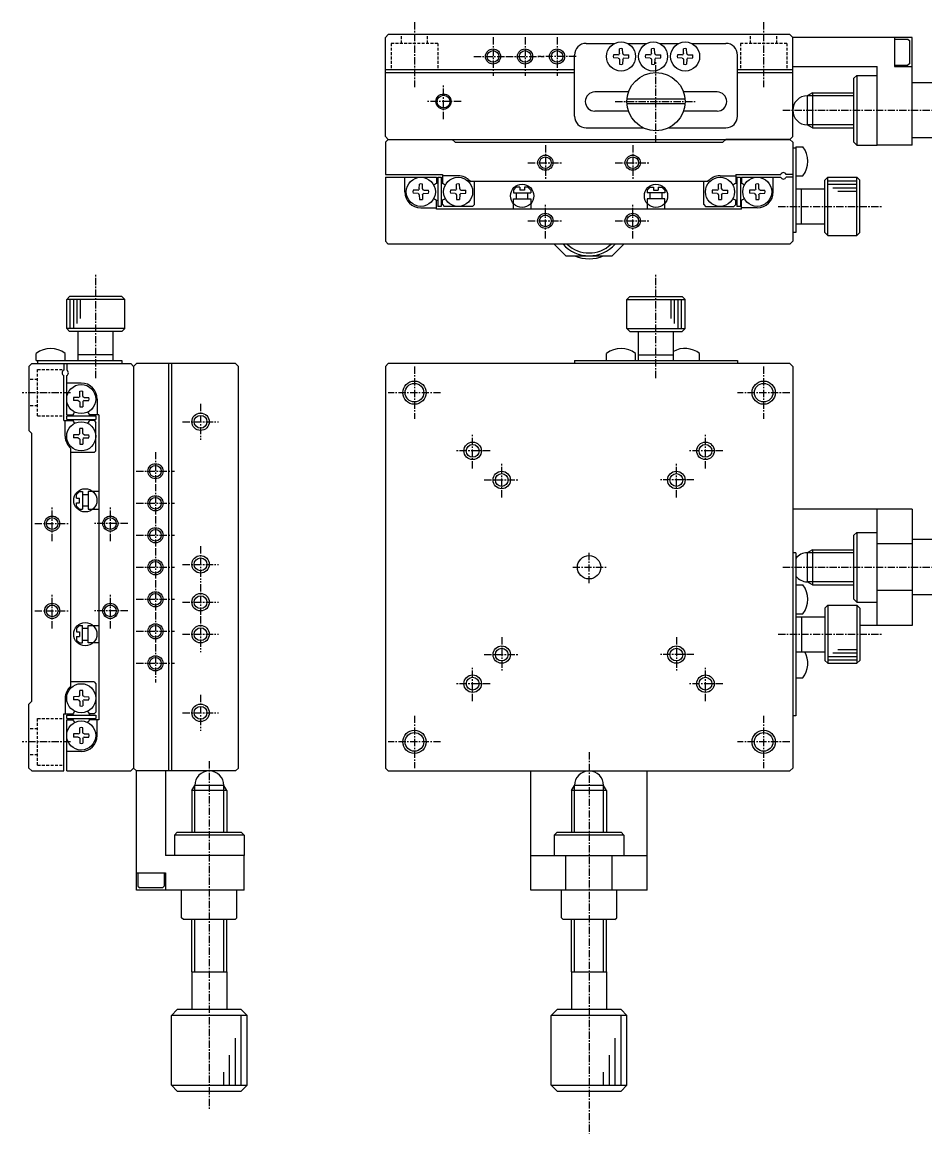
# Model space of a CAD drawing. Extents: x 738 to 985, y 155 to 444.
# Drawn here: x 738.5 to 893.7, y 253.4 to 444.4 of the extents above; entities that cross this region are included whole.
import ezdxf

# ---------------------------------------------------------------- set-up
doc = ezdxf.new("R2010")
doc.units = 0
doc.linetypes.add('CENTER', pattern=[2, 1.25, -0.25, 0.25, -0.25])
doc.linetypes.add('DASHED', pattern=[0.75, 0.5, -0.25])
doc.layers.get('0').update_dxf_attribs({"linetype": 'CONTINUOUS'})
doc.layers.add('CENTER', color=1, linetype='CENTER')

msp = doc.modelspace()

# ---------------------------------------------------------------- linework, layer by layer
at = {"color": 7, "linetype": 'CONTINUOUS'}
for p, q in [((801.34, 442.28), (800.84, 441.78)), ((800.84, 424.78), (800.84, 441.78)), ((870.34, 442.28), (801.34, 442.28)), ((870.34, 442.28), (870.84, 441.78)), ((870.84, 424.78), (870.84, 441.78)), ((891.34, 441.78), (870.84, 441.78)), ((888.34, 441.78), (888.34, 436.78)), ((888.34, 441.53), (890.64, 441.53)), ((890.64, 441.53), (890.94, 441.23)), ((890.94, 437.33), (890.94, 441.23)), ((891.34, 423.28), (891.34, 441.78)), ((835.34, 440.78), (840.25, 440.78)), ((841.07, 439.02), (841.08, 439.86)), ((841.62, 439.02), (841.6, 439.86)), ((842.43, 440.78), (845.75, 440.78)), ((846.57, 439.02), (846.58, 439.86)), ((847.12, 439.02), (847.1, 439.86)), ((847.93, 440.78), (851.25, 440.78)), ((852.07, 439.02), (852.08, 439.86)), ((852.62, 439.02), (852.6, 439.86)), ((853.43, 440.78), (859.34, 440.78)), ((833.34, 428.28), (833.34, 438.78)), ((840.84, 438.81), (840.02, 438.79)), ((840.84, 438.26), (840.02, 438.27)), ((840.84, 438.81), (841.01, 438.88)), ((840.84, 438.26), (841.01, 438.19)), ((841.07, 439.02), (841.01, 438.88)), ((841.07, 438.05), (841.01, 438.19)), ((841.07, 438.05), (841.08, 437.21)), ((841.62, 438.05), (841.6, 437.21)), ((841.62, 439.02), (841.68, 438.88)), ((841.62, 438.05), (841.68, 438.19)), ((841.84, 438.81), (841.68, 438.88)), ((841.84, 438.26), (841.68, 438.19)), ((841.84, 438.81), (842.67, 438.79)), ((841.84, 438.26), (842.67, 438.27)), ((846.34, 438.81), (845.52, 438.79)), ((846.34, 438.26), (845.52, 438.27)), ((846.34, 438.81), (846.51, 438.88)), ((846.34, 438.26), (846.51, 438.19)), ((846.57, 439.02), (846.51, 438.88)), ((846.57, 438.05), (846.51, 438.19)), ((846.57, 438.05), (846.58, 437.21)), ((847.12, 438.05), (847.1, 437.21)), ((847.12, 439.02), (847.18, 438.88)), ((847.12, 438.05), (847.18, 438.19)), ((847.34, 438.81), (847.18, 438.88)), ((847.34, 438.26), (847.18, 438.19)), ((847.34, 438.81), (848.17, 438.79)), ((847.34, 438.26), (848.17, 438.27)), ((851.84, 438.81), (851.02, 438.79)), ((851.84, 438.26), (851.02, 438.27)), ((851.84, 438.81), (852.01, 438.88)), ((851.84, 438.26), (852.01, 438.19)), ((852.07, 439.02), (852.01, 438.88)), ((852.07, 438.05), (852.01, 438.19)), ((852.07, 438.05), (852.08, 437.21)), ((852.62, 438.05), (852.6, 437.21)), ((852.62, 439.02), (852.68, 438.88)), ((852.62, 438.05), (852.68, 438.19)), ((852.84, 438.81), (852.68, 438.88)), ((852.84, 438.26), (852.68, 438.19)), ((852.84, 438.81), (853.67, 438.79)), ((852.84, 438.26), (853.67, 438.27)), ((861.34, 428.28), (861.34, 438.78)), ((890.94, 437.33), (890.64, 437.03)), ((800.84, 436.28), (833.34, 436.28)), ((800.84, 435.78), (833.34, 435.78)), ((861.34, 436.28), (870.84, 436.28)), ((861.34, 435.78), (870.84, 435.78)), ((870.84, 436.78), (885.34, 436.78)), ((885.34, 423.28), (885.34, 436.78)), ((888.34, 437.03), (890.64, 437.03)), ((888.34, 436.78), (891.34, 436.78)), ((881.34, 434.78), (881.84, 435.28)), ((881.34, 423.78), (881.34, 434.78)), ((881.84, 435.28), (881.84, 423.28)), ((881.84, 435.28), (885.34, 435.28)), ((896.04, 434.03), (891.34, 434.03)), ((842.7, 432.43), (836.84, 432.43)), ((857.84, 432.43), (851.99, 432.43)), ((874.21, 432.28), (873.34, 431.78)), ((873.34, 431.78), (873.34, 426.78)), ((874.21, 432.28), (881.34, 432.28)), ((874.21, 432.28), (874.21, 426.28)), ((852.33, 431.18), (842.36, 431.18)), ((852.33, 430.38), (842.36, 430.38)), ((842.56, 429.13), (836.84, 429.13)), ((857.84, 429.13), (852.13, 429.13)), ((835.34, 426.28), (845.16, 426.28)), ((849.52, 426.28), (859.34, 426.28)), ((874.21, 426.28), (873.34, 426.78)), ((874.21, 426.28), (881.34, 426.28)), ((801.34, 424.28), (800.84, 424.78)), ((800.84, 423.78), (801.34, 424.28)), ((801.34, 424.28), (870.34, 424.28)), ((801.34, 424.28), (812.34, 424.28)), ((812.84, 423.78), (812.34, 424.28)), ((859.34, 424.28), (858.84, 423.78)), ((870.34, 424.28), (859.34, 424.28)), ((870.84, 424.78), (870.34, 424.28)), ((870.84, 423.78), (870.34, 424.28)), ((896.04, 424.53), (891.34, 424.53)), ((800.84, 423.78), (800.84, 418.28)), ((812.84, 423.78), (858.84, 423.78)), ((870.84, 423.78), (870.84, 406.78)), ((871.34, 422.78), (870.84, 422.78)), ((871.34, 423.03), (871.34, 408.28)), ((871.34, 423.03), (872.57, 423.03)), ((881.34, 423.78), (881.84, 423.28)), ((881.84, 423.28), (885.34, 423.28)), ((891.34, 423.28), (885.34, 423.28)), ((800.84, 418.28), (810.64, 418.28)), ((810.64, 418.28), (810.64, 416.7)), ((861.04, 418.28), (868.79, 418.28)), ((861.04, 418.28), (861.04, 416.7)), ((870.84, 418.28), (869.7, 418.28)), ((800.84, 417.78), (800.84, 406.78)), ((800.84, 417.78), (809.64, 417.78)), ((804.19, 415.28), (804.19, 417.78)), ((806.67, 415.78), (806.68, 416.61)), ((807.22, 415.78), (807.2, 416.61)), ((809.64, 417.78), (809.64, 416.7)), ((809.84, 417.78), (809.84, 412.78)), ((809.84, 417.78), (810.44, 417.78)), ((810.44, 417.78), (810.44, 412.78)), ((813.34, 418.03), (810.64, 418.03)), ((813.07, 415.78), (813.08, 416.61)), ((813.62, 415.78), (813.6, 416.61)), ((815.42, 417.08), (835.84, 417.08)), ((816.14, 413.08), (816.14, 417.08)), ((835.84, 417.08), (856.26, 417.08)), ((855.54, 413.08), (855.54, 417.08)), ((858.07, 415.78), (858.08, 416.61)), ((858.34, 418.03), (861.04, 418.03)), ((858.62, 415.78), (858.6, 416.61)), ((861.24, 417.78), (861.84, 417.78)), ((861.24, 417.78), (861.24, 412.78)), ((861.84, 417.78), (861.84, 412.78)), ((862.04, 417.78), (868.79, 417.78)), ((862.04, 417.78), (862.04, 416.7)), ((864.47, 415.78), (864.48, 416.61)), ((865.02, 415.78), (865, 416.61)), ((867.49, 415.28), (867.49, 417.78)), ((870.84, 417.78), (869.7, 417.78)), ((871.34, 418.03), (872.57, 418.03)), ((876.34, 417.28), (876.84, 417.78)), ((876.34, 408.28), (876.34, 417.28)), ((876.84, 417.78), (881.84, 417.78)), ((881.84, 417.78), (882.34, 417.28)), ((882.34, 408.28), (882.34, 417.28)), ((806.46, 415.56), (805.62, 415.54)), ((806.46, 415.01), (805.62, 415.02)), ((806.46, 415.56), (806.6, 415.62)), ((806.46, 415.01), (806.6, 414.95)), ((806.67, 415.78), (806.6, 415.62)), ((806.67, 414.78), (806.6, 414.95)), ((806.67, 414.78), (806.68, 413.96)), ((807.22, 414.78), (807.2, 413.96)), ((807.22, 415.78), (807.29, 415.62)), ((807.22, 414.78), (807.29, 414.95)), ((807.43, 415.56), (807.29, 415.62)), ((807.43, 415.01), (807.29, 414.95)), ((807.43, 415.56), (808.27, 415.54)), ((807.43, 415.01), (808.27, 415.02)), ((812.86, 415.56), (812.02, 415.54)), ((812.86, 415.01), (812.02, 415.02)), ((812.86, 415.56), (813, 415.62)), ((812.86, 415.01), (813, 414.95)), ((813.07, 415.78), (813, 415.62)), ((813.07, 414.78), (813, 414.95)), ((813.07, 414.78), (813.08, 413.96)), ((813.62, 414.78), (813.6, 413.96)), ((813.62, 415.78), (813.69, 415.62)), ((813.62, 414.78), (813.69, 414.95)), ((813.83, 415.56), (813.69, 415.62)), ((813.83, 415.01), (813.69, 414.95)), ((813.83, 415.56), (814.67, 415.54)), ((813.83, 415.01), (814.67, 415.02)), ((822.84, 415.58), (823.34, 416.08)), ((822.84, 415.58), (822.84, 415.08)), ((822.84, 415.08), (825.84, 415.08)), ((823.94, 416.08), (823.34, 416.08)), ((823.34, 415.08), (823.34, 414.08)), ((823.94, 416.08), (823.94, 415.58)), ((824.74, 415.58), (823.94, 415.58)), ((824.74, 416.08), (824.74, 415.58)), ((825.34, 416.08), (824.74, 416.08)), ((825.84, 415.58), (825.34, 416.08)), ((825.34, 414.08), (825.34, 415.08)), ((825.84, 415.58), (825.84, 415.08)), ((845.84, 415.58), (846.34, 416.08)), ((845.84, 415.58), (845.84, 415.08)), ((848.84, 415.08), (845.84, 415.08)), ((846.34, 416.08), (846.94, 416.08)), ((846.34, 414.08), (846.34, 415.08)), ((846.94, 416.08), (846.94, 415.58)), ((846.94, 415.58), (847.74, 415.58)), ((847.74, 416.08), (848.34, 416.08)), ((847.74, 416.08), (847.74, 415.58)), ((848.84, 415.58), (848.34, 416.08)), ((848.34, 415.08), (848.34, 414.08)), ((848.84, 415.58), (848.84, 415.08)), ((857.86, 415.56), (857.02, 415.54)), ((857.86, 415.01), (857.02, 415.02)), ((857.86, 415.56), (858, 415.62)), ((857.86, 415.01), (858, 414.95)), ((858.07, 415.78), (858, 415.62)), ((858.07, 414.78), (858, 414.95)), ((858.07, 414.78), (858.08, 413.96)), ((858.62, 414.78), (858.6, 413.96)), ((858.62, 415.78), (858.69, 415.62)), ((858.62, 414.78), (858.69, 414.95)), ((858.83, 415.56), (858.69, 415.62)), ((858.83, 415.01), (858.69, 414.95)), ((858.83, 415.56), (859.67, 415.54)), ((858.83, 415.01), (859.67, 415.02)), ((864.26, 415.56), (863.42, 415.54)), ((864.26, 415.01), (863.42, 415.02)), ((864.26, 415.56), (864.4, 415.62)), ((864.26, 415.01), (864.4, 414.95)), ((864.47, 415.78), (864.4, 415.62)), ((864.47, 414.78), (864.4, 414.95)), ((864.47, 414.78), (864.48, 413.96)), ((865.02, 414.78), (865, 413.96)), ((865.02, 415.78), (865.09, 415.62)), ((865.02, 414.78), (865.09, 414.95)), ((865.23, 415.56), (865.09, 415.62)), ((865.23, 415.01), (865.09, 414.95)), ((865.23, 415.56), (866.07, 415.54)), ((865.23, 415.01), (866.07, 415.02)), ((871.34, 415.78), (876.34, 415.78)), ((872.34, 409.78), (872.34, 415.78)), ((806.94, 412.53), (809.64, 412.53)), ((809.64, 412.28), (809.64, 413.87)), ((810.44, 412.78), (809.84, 412.78)), ((810.64, 413.08), (810.64, 413.87)), ((810.64, 413.08), (810.94, 412.78)), ((815.84, 412.78), (810.94, 412.78)), ((816.14, 413.08), (815.84, 412.78)), ((822.84, 414.08), (825.84, 414.08)), ((822.84, 412.28), (822.84, 414.08)), ((825.84, 414.08), (825.84, 412.28)), ((848.84, 414.08), (845.84, 414.08)), ((845.84, 414.08), (845.84, 412.28)), ((848.84, 412.28), (848.84, 414.08)), ((855.54, 413.08), (855.84, 412.78)), ((855.84, 412.78), (860.74, 412.78)), ((861.04, 413.08), (860.74, 412.78)), ((861.04, 413.08), (861.04, 413.87)), ((861.84, 412.78), (861.24, 412.78)), ((862.04, 412.28), (862.04, 413.87)), ((864.74, 412.53), (862.04, 412.53)), ((835.84, 412.28), (809.64, 412.28)), ((862.04, 412.28), (835.84, 412.28)), ((825.84, 410.28), (825.84, 410.28)), ((845.84, 410.28), (845.84, 410.28)), ((871.34, 409.78), (876.34, 409.78)), ((800.84, 406.78), (801.34, 406.28)), ((870.34, 406.28), (870.84, 406.78)), ((871.34, 408.28), (870.84, 408.28)), ((876.84, 407.78), (876.34, 408.28)), ((876.84, 407.78), (881.84, 407.78)), ((882.34, 408.28), (881.84, 407.78)), ((870.34, 406.28), (801.34, 406.28)), ((829.84, 406.28), (831.84, 404.28)), ((841.84, 406.28), (839.84, 404.28)), ((831.84, 404.28), (839.84, 404.28)), ((746.09, 396.77), (746.59, 397.27)), ((755.59, 397.27), (746.59, 397.27)), ((755.59, 397.27), (756.09, 396.77)), ((842.84, 397.27), (842.34, 396.77)), ((842.84, 397.27), (851.84, 397.27)), ((852.34, 396.77), (851.84, 397.27)), ((746.09, 391.77), (746.09, 396.77)), ((756.09, 391.77), (756.09, 396.77)), ((842.34, 391.77), (842.34, 396.77)), ((852.34, 391.77), (852.34, 396.77)), ((746.59, 391.27), (746.09, 391.77)), ((756.09, 391.77), (755.59, 391.27)), ((842.34, 391.77), (842.84, 391.27)), ((851.84, 391.27), (852.34, 391.77)), ((755.59, 391.27), (746.59, 391.27)), ((748.09, 386.27), (748.09, 391.27)), ((754.09, 386.27), (754.09, 391.27)), ((842.84, 391.27), (851.84, 391.27)), ((844.34, 386.27), (844.34, 391.27)), ((850.34, 386.27), (850.34, 391.27)), ((740.09, 385.77), (739.59, 385.27)), ((740.09, 385.77), (757.09, 385.77)), ((740.84, 386.27), (740.84, 387.49)), ((740.84, 386.27), (755.59, 386.27)), ((741.09, 386.27), (741.09, 385.77)), ((745.59, 385.77), (745.59, 384.63)), ((745.84, 386.27), (745.84, 387.49)), ((746.09, 385.77), (746.09, 384.63)), ((754.09, 387.27), (748.09, 387.27)), ((755.59, 386.27), (755.59, 385.77)), ((757.59, 385.27), (757.09, 385.77)), ((757.59, 385.27), (758.09, 385.77)), ((757.59, 385.27), (758.09, 385.77)), ((775.09, 385.77), (758.09, 385.77)), ((763.59, 385.77), (763.59, 315.77)), ((764.09, 385.77), (764.09, 315.77)), ((775.09, 385.77), (775.59, 385.27)), ((800.84, 385.27), (801.34, 385.77)), ((870.34, 385.77), (801.34, 385.77)), ((833.34, 386.27), (833.34, 385.77)), ((833.34, 386.27), (861.34, 386.27)), ((838.84, 386.27), (838.84, 387.49)), ((843.84, 386.27), (843.84, 387.49)), ((844.34, 387.27), (850.34, 387.27)), ((854.84, 386.27), (854.84, 387.49)), ((861.34, 386.27), (861.34, 385.77)), ((870.34, 385.77), (870.84, 385.27)), ((739.59, 385.27), (739.59, 374.27)), ((757.59, 385.27), (757.59, 316.27)), ((757.59, 385.27), (757.59, 316.27)), ((775.59, 316.27), (775.59, 385.27)), ((800.84, 385.27), (800.84, 316.27)), ((870.84, 385.27), (870.84, 316.27)), ((745.59, 375.97), (745.59, 383.71)), ((746.09, 376.97), (746.09, 383.71)), ((748.59, 382.42), (746.09, 382.42)), ((748.32, 380.15), (748.26, 380.02)), ((748.32, 380.15), (748.33, 381)), ((748.87, 380.15), (748.85, 381)), ((748.87, 380.15), (748.92, 380.02)), ((748.09, 379.95), (747.27, 379.93)), ((748.09, 379.4), (747.27, 379.41)), ((748.09, 379.95), (748.26, 380.02)), ((748.09, 379.4), (748.26, 379.32)), ((748.32, 379.19), (748.26, 379.32)), ((748.32, 379.19), (748.33, 378.35)), ((748.87, 379.19), (748.85, 378.35)), ((748.87, 379.19), (748.92, 379.32)), ((749.09, 379.95), (748.92, 380.02)), ((749.09, 379.4), (748.92, 379.32)), ((749.09, 379.95), (749.92, 379.93)), ((749.09, 379.4), (749.92, 379.41)), ((751.34, 379.67), (751.34, 376.97)), ((746.09, 376.97), (747.18, 376.97)), ((746.09, 376.77), (751.09, 376.77)), ((746.09, 376.17), (746.09, 376.77)), ((751.59, 376.97), (750, 376.97)), ((751.09, 376.77), (751.09, 376.17)), ((751.59, 376.97), (751.59, 350.77)), ((745.59, 375.97), (747.18, 375.97)), ((745.84, 373.27), (745.84, 375.97)), ((746.09, 376.17), (751.09, 376.17)), ((748.32, 373.75), (748.33, 374.6)), ((748.87, 373.75), (748.85, 374.6)), ((750.79, 375.97), (750, 375.97)), ((750.79, 375.97), (751.09, 375.67)), ((751.09, 370.77), (751.09, 375.67)), ((739.59, 374.27), (740.09, 373.77)), ((740.09, 327.77), (740.09, 373.77)), ((748.09, 373.55), (747.27, 373.53)), ((748.09, 373), (747.27, 373.01)), ((748.09, 373.55), (748.26, 373.62)), ((748.09, 373), (748.26, 372.92)), ((748.32, 373.75), (748.26, 373.62)), ((748.32, 372.79), (748.26, 372.92)), ((748.32, 372.79), (748.33, 371.95)), ((748.87, 372.79), (748.85, 371.95)), ((748.87, 373.75), (748.92, 373.62)), ((748.87, 372.79), (748.92, 372.92)), ((749.09, 373.55), (748.92, 373.62)), ((749.09, 373), (748.92, 372.92)), ((749.09, 373.55), (749.92, 373.53)), ((749.09, 373), (749.92, 373.01)), ((746.79, 350.77), (746.79, 371.19)), ((750.79, 370.47), (751.09, 370.77)), ((750.79, 370.47), (746.79, 370.47)), ((748.29, 363.77), (747.79, 363.27)), ((747.79, 362.67), (747.79, 363.27)), ((748.29, 363.77), (748.79, 363.77)), ((748.79, 363.77), (748.79, 360.77)), ((748.79, 363.27), (749.79, 363.27)), ((749.79, 363.77), (749.79, 360.77)), ((751.59, 363.77), (749.79, 363.77)), ((747.79, 362.67), (748.29, 362.67)), ((747.79, 361.27), (747.79, 361.87)), ((747.79, 361.87), (748.29, 361.87)), ((748.29, 360.77), (747.79, 361.27)), ((748.29, 361.87), (748.29, 362.67)), ((749.79, 361.27), (748.79, 361.27)), ((748.29, 360.77), (748.79, 360.77)), ((749.79, 360.77), (751.59, 360.77)), ((753.59, 360.77), (753.59, 360.77)), ((891.34, 360.77), (870.84, 360.77)), ((885.34, 340.77), (885.34, 360.77)), ((891.34, 360.77), (891.34, 340.77)), ((881.34, 356.27), (881.84, 356.77)), ((881.34, 345.27), (881.34, 356.27)), ((881.84, 356.77), (881.84, 344.77)), ((881.84, 356.77), (885.34, 356.77)), ((896.04, 355.52), (891.34, 355.52)), ((874.21, 353.77), (873.34, 353.27)), ((874.21, 353.77), (874.21, 347.77)), ((874.21, 353.77), (881.34, 353.77)), ((891.34, 354.77), (885.34, 354.77)), ((871.34, 353.27), (870.84, 353.27)), ((871.34, 353.27), (871.34, 325.27)), ((873.34, 353.27), (873.34, 348.27)), ((746.79, 330.35), (746.79, 350.77)), ((751.59, 350.77), (751.59, 324.57)), ((871.34, 347.77), (872.57, 347.77)), ((874.21, 347.77), (873.34, 348.27)), ((874.21, 347.77), (881.34, 347.77)), ((891.34, 346.77), (885.34, 346.77)), ((896.04, 346.02), (891.34, 346.02)), ((876.84, 344.27), (876.34, 343.77)), ((876.34, 343.77), (876.34, 334.77)), ((876.84, 344.27), (881.84, 344.27)), ((881.34, 345.27), (881.84, 344.77)), ((881.84, 344.77), (885.34, 344.77)), ((882.34, 343.77), (881.84, 344.27)), ((882.34, 343.77), (882.34, 334.77)), ((871.34, 342.77), (872.57, 342.77)), ((871.34, 342.27), (876.34, 342.27)), ((872.34, 342.27), (872.34, 336.27)), ((748.29, 340.77), (747.79, 340.27)), ((747.79, 340.27), (747.79, 339.67)), ((748.29, 340.77), (748.79, 340.77)), ((748.79, 337.77), (748.79, 340.77)), ((749.79, 340.27), (748.79, 340.27)), ((749.79, 337.77), (749.79, 340.77)), ((749.79, 340.77), (751.59, 340.77)), ((753.59, 340.77), (753.59, 340.77)), ((891.34, 340.77), (882.34, 340.77)), ((747.79, 339.67), (748.29, 339.67)), ((747.79, 338.87), (748.29, 338.87)), ((747.79, 338.87), (747.79, 338.27)), ((748.29, 337.77), (747.79, 338.27)), ((748.29, 339.67), (748.29, 338.87)), ((748.79, 338.27), (749.79, 338.27)), ((748.29, 337.77), (748.79, 337.77)), ((751.59, 337.77), (749.79, 337.77)), ((871.34, 336.27), (876.34, 336.27)), ((876.34, 334.77), (876.84, 334.27)), ((876.84, 334.27), (881.84, 334.27)), ((881.84, 334.27), (882.34, 334.77)), ((750.79, 331.07), (746.79, 331.07)), ((750.79, 331.07), (751.09, 330.77)), ((751.09, 330.77), (751.09, 325.87)), ((871.34, 331.77), (872.57, 331.77)), ((748.09, 328.55), (747.27, 328.53)), ((748.09, 328.55), (748.26, 328.62)), ((748.32, 328.75), (748.26, 328.62)), ((748.32, 328.75), (748.33, 329.6)), ((748.87, 328.75), (748.85, 329.6)), ((748.87, 328.75), (748.92, 328.62)), ((749.09, 328.55), (748.92, 328.62)), ((749.09, 328.55), (749.92, 328.53)), ((740.09, 327.77), (739.59, 327.27)), ((739.59, 316.27), (739.59, 327.27)), ((745.84, 328.27), (745.84, 325.57)), ((748.09, 328), (747.27, 328.01)), ((748.09, 328), (748.26, 327.92)), ((748.32, 327.79), (748.26, 327.92)), ((748.32, 327.79), (748.33, 326.95)), ((748.87, 327.79), (748.85, 326.95)), ((748.87, 327.79), (748.92, 327.92)), ((749.09, 328), (748.92, 327.92)), ((749.09, 328), (749.92, 328.01)), ((745.59, 315.77), (745.59, 325.57)), ((745.59, 325.57), (747.18, 325.57)), ((746.09, 324.77), (746.09, 325.37)), ((746.09, 325.37), (751.09, 325.37)), ((746.09, 324.77), (751.09, 324.77)), ((750.79, 325.57), (750, 325.57)), ((750.79, 325.57), (751.09, 325.87)), ((751.09, 325.37), (751.09, 324.77)), ((871.34, 325.27), (870.84, 325.27)), ((746.09, 315.77), (746.09, 324.57)), ((746.09, 324.57), (747.18, 324.57)), ((748.32, 322.35), (748.33, 323.2)), ((748.87, 322.35), (748.85, 323.2)), ((751.59, 324.57), (750, 324.57)), ((751.34, 321.87), (751.34, 324.57)), ((748.09, 322.15), (747.27, 322.13)), ((748.09, 321.6), (747.27, 321.61)), ((748.09, 322.15), (748.26, 322.22)), ((748.09, 321.6), (748.26, 321.52)), ((748.32, 322.35), (748.26, 322.22)), ((748.32, 321.39), (748.26, 321.52)), ((748.32, 321.39), (748.33, 320.55)), ((748.87, 321.39), (748.85, 320.55)), ((748.87, 322.35), (748.92, 322.22)), ((748.87, 321.39), (748.92, 321.52)), ((749.09, 322.15), (748.92, 322.22)), ((749.09, 321.6), (748.92, 321.52)), ((749.09, 322.15), (749.92, 322.13)), ((749.09, 321.6), (749.92, 321.61)), ((748.59, 319.12), (746.09, 319.12)), ((740.09, 315.77), (739.59, 316.27)), ((740.09, 315.77), (745.59, 315.77)), ((746.09, 315.77), (757.09, 315.77)), ((757.09, 315.77), (757.59, 316.27)), ((758.09, 315.77), (757.59, 316.27)), ((757.59, 316.27), (758.09, 315.77)), ((757.59, 316.27), (758.09, 315.77)), ((757.59, 316.27), (758.09, 315.77)), ((775.09, 315.77), (758.09, 315.77)), ((758.09, 295.27), (758.09, 315.77)), ((763.09, 315.77), (763.09, 301.27)), ((775.59, 316.27), (775.09, 315.77)), ((775.09, 315.77), (775.59, 316.27)), ((801.34, 315.77), (800.84, 316.27)), ((801.34, 315.77), (870.34, 315.77)), ((825.84, 295.27), (825.84, 315.77)), ((845.84, 295.27), (845.84, 315.77)), ((870.84, 316.27), (870.34, 315.77)), ((767.59, 312.4), (768.09, 313.27)), ((773.09, 313.27), (768.09, 313.27)), ((773.59, 312.4), (773.09, 313.27)), ((832.84, 312.4), (833.34, 313.27)), ((838.34, 313.27), (833.34, 313.27)), ((838.84, 312.4), (838.34, 313.27)), ((773.59, 312.4), (767.59, 312.4)), ((767.59, 312.4), (767.59, 305.27)), ((773.59, 312.4), (773.59, 305.27)), ((832.84, 312.4), (832.84, 305.27)), ((838.84, 312.4), (832.84, 312.4)), ((838.84, 312.4), (838.84, 305.27)), ((765.09, 305.27), (764.59, 304.77)), ((776.59, 304.77), (764.59, 304.77)), ((764.59, 304.77), (764.59, 301.27)), ((765.09, 305.27), (776.09, 305.27)), ((776.09, 305.27), (776.59, 304.77)), ((776.59, 304.77), (776.59, 301.27)), ((830.34, 305.27), (829.84, 304.77)), ((841.84, 304.77), (829.84, 304.77)), ((829.84, 304.77), (829.84, 301.27)), ((830.34, 305.27), (841.34, 305.27)), ((841.34, 305.27), (841.84, 304.77)), ((841.84, 304.77), (841.84, 301.27)), ((776.59, 301.27), (763.09, 301.27)), ((776.59, 295.27), (776.59, 301.27)), ((825.84, 301.27), (845.84, 301.27)), ((831.84, 295.27), (831.84, 301.27)), ((839.84, 295.27), (839.84, 301.27)), ((758.09, 298.27), (763.09, 298.27)), ((758.34, 298.27), (758.34, 295.97)), ((762.84, 298.27), (762.84, 295.97)), ((763.09, 298.27), (763.09, 295.27)), ((776.59, 295.27), (758.09, 295.27)), ((758.34, 295.97), (758.64, 295.67)), ((762.54, 295.67), (758.64, 295.67)), ((762.54, 295.67), (762.84, 295.97)), ((765.84, 290.57), (765.84, 295.27)), ((775.34, 290.57), (775.34, 295.27)), ((845.84, 295.27), (825.84, 295.27)), ((831.09, 290.57), (831.09, 295.27)), ((840.59, 290.57), (840.59, 295.27)), ((766.14, 290.27), (765.84, 290.57)), ((775.04, 290.27), (775.34, 290.57)), ((831.39, 290.27), (831.09, 290.57)), ((840.29, 290.27), (840.59, 290.57)), ((775.04, 290.27), (766.14, 290.27)), ((767.59, 281.27), (767.59, 290.27)), ((773.59, 281.27), (773.59, 290.27)), ((840.29, 290.27), (831.39, 290.27)), ((832.84, 281.27), (832.84, 290.27)), ((838.84, 281.27), (838.84, 290.27)), ((767.59, 281.27), (767.59, 274.77)), ((767.59, 281.27), (773.59, 281.27)), ((773.59, 281.27), (773.59, 274.77)), ((832.84, 281.27), (832.84, 274.77)), ((832.84, 281.27), (838.84, 281.27)), ((838.84, 281.27), (838.84, 274.77)), ((765.09, 274.77), (764.09, 273.77)), ((764.09, 261.77), (764.09, 273.77)), ((776.09, 274.77), (765.09, 274.77)), ((776.09, 274.77), (777.09, 273.77)), ((777.09, 261.77), (777.09, 273.77)), ((830.34, 274.77), (829.34, 273.77)), ((829.34, 261.77), (829.34, 273.77)), ((841.34, 274.77), (830.34, 274.77)), ((841.34, 274.77), (842.34, 273.77)), ((842.34, 261.77), (842.34, 273.77)), ((765.09, 260.77), (764.09, 261.77)), ((776.09, 260.77), (777.09, 261.77)), ((830.34, 260.77), (829.34, 261.77)), ((841.34, 260.77), (842.34, 261.77)), ((765.09, 260.77), (776.09, 260.77)), ((830.34, 260.77), (841.34, 260.77))]:
    msp.add_line(p, q, dxfattribs=at)
at = {"color": 3, "linetype": 'DASHED'}
for p, q in [((803.59, 440.78), (803.59, 442.28)), ((808.09, 440.78), (808.09, 442.28)), ((863.59, 440.78), (863.59, 442.28)), ((868.09, 440.78), (868.09, 442.28)), ((809.84, 440.78), (801.84, 440.78)), ((801.84, 440.78), (801.84, 436.28)), ((809.84, 440.78), (809.84, 436.28)), ((861.84, 440.78), (861.84, 436.28)), ((869.84, 440.78), (861.84, 440.78)), ((869.84, 440.78), (869.84, 436.28)), ((741.09, 384.77), (745.59, 384.77)), ((741.09, 376.77), (741.09, 384.77)), ((741.09, 383.02), (739.59, 383.02)), ((741.09, 378.52), (739.59, 378.52)), ((741.09, 376.77), (745.59, 376.77)), ((741.09, 324.77), (745.59, 324.77)), ((741.09, 316.77), (741.09, 324.77)), ((741.09, 323.02), (739.59, 323.02)), ((741.09, 318.52), (739.59, 318.52)), ((741.09, 316.77), (745.59, 316.77))]:
    msp.add_line(p, q, dxfattribs=at)
at = {"color": 3, "linetype": 'CONTINUOUS'}
for p, q in [((881.34, 431.78), (873.34, 431.78)), ((881.34, 426.78), (873.34, 426.78)), ((876.84, 407.78), (876.84, 417.78)), ((876.84, 417.18), (881.84, 417.18)), ((876.84, 416.58), (881.84, 416.58)), ((881.84, 407.78), (881.84, 417.78)), ((877.71, 415.98), (881.84, 415.98)), ((878.58, 415.38), (881.84, 415.38)), ((756.09, 396.77), (746.09, 396.77)), ((746.69, 391.77), (746.69, 396.77)), ((747.29, 391.77), (747.29, 396.77)), ((747.89, 392.63), (747.89, 396.77)), ((748.49, 393.5), (748.49, 396.77)), ((842.34, 396.77), (852.34, 396.77)), ((849.94, 393.5), (849.94, 396.77)), ((850.54, 392.63), (850.54, 396.77)), ((851.14, 391.77), (851.14, 396.77)), ((851.74, 391.77), (851.74, 396.77)), ((756.09, 391.77), (746.09, 391.77)), ((842.34, 391.77), (852.34, 391.77)), ((881.34, 353.27), (873.34, 353.27)), ((881.34, 348.27), (873.34, 348.27)), ((876.84, 344.27), (876.84, 334.27)), ((881.84, 344.27), (881.84, 334.27)), ((878.58, 336.67), (881.84, 336.67)), ((876.84, 335.47), (881.84, 335.47)), ((876.84, 334.87), (881.84, 334.87)), ((877.71, 336.07), (881.84, 336.07)), ((768.09, 305.27), (768.09, 313.27)), ((773.09, 305.27), (773.09, 313.27)), ((833.34, 305.27), (833.34, 313.27)), ((838.34, 305.27), (838.34, 313.27)), ((768.09, 281.27), (768.09, 290.27)), ((773.09, 281.27), (773.09, 290.27)), ((833.34, 281.27), (833.34, 290.27)), ((838.34, 281.27), (838.34, 290.27)), ((777.09, 273.77), (764.09, 273.77)), ((776.09, 261.77), (776.09, 273.77)), ((842.34, 273.77), (829.34, 273.77)), ((841.34, 261.77), (841.34, 273.77)), ((775.09, 261.77), (775.09, 269.89)), ((840.34, 261.77), (840.34, 269.89)), ((774.09, 261.77), (774.09, 266.94)), ((839.34, 261.77), (839.34, 266.94)), ((773.09, 261.77), (773.09, 264)), ((838.34, 261.77), (838.34, 264)), ((764.09, 261.77), (777.09, 261.77)), ((829.34, 261.77), (842.34, 261.77))]:
    msp.add_line(p, q, dxfattribs=at)
for centre, radius in [((819.34, 438.53), 1.3), ((819.34, 438.53), 1), ((824.84, 438.53), 1.3), ((824.84, 438.53), 1), ((830.34, 438.53), 1.3), ((830.34, 438.53), 1), ((810.84, 430.78), 1.3), ((828.34, 420.28), 1.3), ((843.34, 420.28), 1.3), ((824.34, 414.58), 2), ((847.34, 414.58), 2), ((828.34, 410.28), 1.3), ((843.34, 410.28), 1.3), ((805.84, 380.77), 2), ((865.84, 380.77), 2), ((769.09, 375.77), 1.5), ((815.84, 370.77), 1.5), ((855.84, 370.77), 1.5), ((761.34, 367.27), 1.3), ((761.34, 367.27), 1), ((820.84, 365.77), 1.5), ((850.84, 365.77), 1.5), ((749.29, 362.27), 2), ((761.34, 361.77), 1.3), ((761.34, 361.77), 1), ((743.59, 358.27), 1.3), ((753.59, 358.27), 1.3), ((761.34, 356.27), 1.3), ((761.34, 356.27), 1), ((761.34, 350.77), 1.3), ((761.34, 350.77), 1), ((769.09, 351.27), 1.5), ((761.34, 345.27), 1.3), ((761.34, 345.27), 1), ((769.09, 344.77), 1.5), ((743.59, 343.27), 1.3), ((753.59, 343.27), 1.3), ((749.29, 339.27), 2), ((761.34, 339.77), 1.3), ((761.34, 339.77), 1), ((769.09, 339.27), 1.5), ((820.84, 335.77), 1.5), ((850.84, 335.77), 1.5), ((761.34, 334.27), 1.3), ((761.34, 334.27), 1), ((815.84, 330.77), 1.5), ((855.84, 330.77), 1.5), ((769.09, 325.77), 1.5), ((805.84, 320.77), 2), ((865.84, 320.77), 2)]:
    msp.add_circle(centre, radius, dxfattribs=at)
at = {"color": 7, "linetype": 'CONTINUOUS'}
for centre, radius in [((841.34, 438.53), 2.5), ((846.84, 438.53), 2.5), ((852.34, 438.53), 2.5), ((847.34, 430.78), 5), ((810.84, 430.78), 1.1), ((828.34, 420.28), 1), ((843.34, 420.28), 1), ((806.94, 415.28), 2.5), ((813.34, 415.28), 2.5), ((858.34, 415.28), 2.5), ((864.74, 415.28), 2.5), ((828.34, 410.28), 1), ((843.34, 410.28), 1), ((748.59, 379.67), 2.5), ((805.84, 380.77), 1.6), ((865.84, 380.77), 1.6), ((769.09, 375.77), 1.1), ((748.59, 373.27), 2.5), ((815.84, 370.77), 1.1), ((855.84, 370.77), 1.1), ((820.84, 365.77), 1.1), ((850.84, 365.77), 1.1), ((743.59, 358.27), 1), ((753.59, 358.27), 1), ((769.09, 351.27), 1.1), ((835.84, 350.77), 2), ((769.09, 344.77), 1.1), ((743.59, 343.27), 1), ((753.59, 343.27), 1), ((769.09, 339.27), 1.1), ((820.84, 335.77), 1.1), ((850.84, 335.77), 1.1), ((748.59, 328.27), 2.5), ((815.84, 330.77), 1.1), ((855.84, 330.77), 1.1), ((769.09, 325.77), 1.1), ((748.59, 321.87), 2.5), ((805.84, 320.77), 1.6), ((865.84, 320.77), 1.6)]:
    msp.add_circle(centre, radius, dxfattribs=at)
for centre, radius, start, end in [((835.34, 438.78), 2, 90, 180), ((841.34, 438.53), 1.35, 78.8959, 101.1041), ((846.84, 438.53), 1.35, 78.8959, 101.1041), ((852.34, 438.53), 1.35, 78.8959, 101.1041), ((859.34, 438.78), 2, 0, 90), ((841.34, 438.53), 1.35, 168.8959, 191.1041), ((841.34, 438.53), 1.35, 348.8959, 11.1041), ((846.84, 438.53), 1.35, 168.8959, 191.1041), ((846.84, 438.53), 1.35, 348.8959, 11.1041), ((852.34, 438.53), 1.35, 168.8959, 191.1041), ((852.34, 438.53), 1.35, 348.8959, 11.1041), ((841.34, 438.53), 1.35, 258.8959, 281.1041), ((846.84, 438.53), 1.35, 258.8959, 281.1041), ((852.34, 438.53), 1.35, 258.8959, 281.1041), ((836.84, 430.78), 1.65, 90, 270), ((857.84, 430.78), 1.65, 270, 90), ((873.34, 429.28), 2.5, 90, 270), ((835.34, 428.28), 2, 180, 270), ((859.34, 428.28), 2, 270, 0), ((869.44, 420.53), 4, 321.3178, 38.6822), ((869.24, 418.08), 0.5, 23.5782, 156.4218), ((806.94, 415.28), 1.35, 78.8959, 101.1041), ((810.14, 415.28), 1.5, 101.537, 130.5416), ((810.14, 415.28), 1.5, 49.4584, 78.463), ((813.34, 415.28), 1.35, 78.8959, 101.1041), ((813.34, 415.28), 2.75, 40.8851, 90), ((858.34, 415.28), 2.75, 90, 139.1149), ((858.34, 415.28), 1.35, 78.8959, 101.1041), ((861.54, 415.28), 1.5, 101.537, 130.5416), ((861.54, 415.28), 1.5, 49.4584, 78.463), ((864.74, 415.28), 1.35, 78.8959, 101.1041), ((869.24, 417.98), 0.5, 203.5782, 336.4218), ((806.94, 415.28), 2.75, 180, 270), ((806.94, 415.28), 1.35, 168.8959, 191.1041), ((806.94, 415.28), 1.35, 348.8959, 11.1041), ((813.34, 415.28), 1.35, 168.8959, 191.1041), ((813.34, 415.28), 1.35, 348.8959, 11.1041), ((858.34, 415.28), 1.35, 168.8959, 191.1041), ((858.34, 415.28), 1.35, 348.8959, 11.1041), ((864.74, 415.28), 1.35, 168.8959, 191.1041), ((864.74, 415.28), 2.75, 270, 0), ((864.74, 415.28), 1.35, 348.8959, 11.1041), ((806.94, 415.28), 1.35, 258.8959, 281.1041), ((810.14, 415.28), 1.5, 229.4584, 258.4631), ((810.14, 415.28), 1.5, 281.537, 310.5416), ((813.34, 415.28), 1.35, 258.8959, 281.1041), ((858.34, 415.28), 1.35, 258.8959, 281.1041), ((861.54, 415.28), 1.5, 229.4584, 258.4631), ((861.54, 415.28), 1.5, 281.537, 310.5416), ((864.74, 415.28), 1.35, 258.8959, 281.1041), ((835.84, 410.28), 6, 221.8103, 318.1897), ((835.84, 410.28), 5.5, 226.6583, 313.3417), ((835.84, 410.28), 6.5, 247.3801, 292.6199), ((743.34, 384.37), 4, 51.3178, 128.6822), ((841.34, 384.37), 4, 51.3178, 128.6822), ((852.34, 384.37), 4, 51.3178, 120), ((745.79, 384.17), 0.5, 113.5782, 246.4218), ((745.89, 384.17), 0.5, 293.5782, 66.4218), ((748.59, 379.67), 2.75, 0, 90), ((748.59, 379.67), 1.35, 78.8959, 101.1041), ((748.59, 379.67), 1.35, 168.8959, 191.1041), ((748.59, 379.67), 1.35, 258.8959, 281.1041), ((748.59, 379.67), 1.35, 348.8959, 11.1041), ((748.59, 376.47), 1.5, 139.4584, 168.463), ((748.59, 376.47), 1.5, 11.537, 40.5416), ((748.59, 376.47), 1.5, 191.537, 220.5416), ((748.59, 373.27), 1.35, 78.8959, 101.1041), ((748.59, 376.47), 1.5, 319.4584, 348.4631), ((748.59, 373.27), 2.75, 180, 229.1149), ((748.59, 373.27), 1.35, 168.8959, 191.1041), ((748.59, 373.27), 1.35, 348.8959, 11.1041), ((748.59, 373.27), 1.35, 258.8959, 281.1041), ((873.34, 350.77), 2.5, 90, 143.1301), ((873.34, 350.77), 2.5, 216.8699, 270), ((869.44, 345.27), 4, 321.3178, 38.6822), ((869.44, 334.27), 4, 321.3178, 30), ((748.59, 328.27), 2.75, 130.8851, 180), ((748.59, 328.27), 1.35, 168.8959, 191.1041), ((748.59, 328.27), 1.35, 78.8959, 101.1041), ((748.59, 328.27), 1.35, 348.8959, 11.1041), ((748.59, 328.27), 1.35, 258.8959, 281.1041), ((748.59, 325.07), 1.5, 139.4584, 168.463), ((748.59, 325.07), 1.5, 191.537, 220.5416), ((748.59, 325.07), 1.5, 11.537, 40.5416), ((748.59, 325.07), 1.5, 319.4584, 348.4631), ((748.59, 321.87), 1.35, 78.8959, 101.1041), ((748.59, 321.87), 1.35, 168.8959, 191.1041), ((748.59, 321.87), 2.75, 270, 0), ((748.59, 321.87), 1.35, 348.8959, 11.1041), ((748.59, 321.87), 1.35, 258.8959, 281.1041), ((770.59, 313.27), 2.5, 360, 180), ((835.84, 313.27), 2.5, 360, 180)]:
    msp.add_arc(centre, radius, start, end, dxfattribs=at)
at = {"layer": 'CENTER', "color": 1, "linetype": 'CENTER'}
for p, q in [((805.84, 444.41), (805.84, 433.28)), ((865.84, 444.41), (865.84, 433.28)), ((819.34, 441.83), (819.34, 435.23)), ((824.84, 441.83), (824.84, 435.23)), ((830.34, 441.83), (830.34, 435.23)), ((816.04, 438.53), (822.64, 438.53)), ((821.54, 438.53), (828.14, 438.53)), ((833.64, 438.53), (827.04, 438.53)), ((847.34, 423.78), (847.34, 437.78)), ((810.84, 427.78), (810.84, 433.78)), ((813.84, 430.78), (807.84, 430.78)), ((840.34, 430.78), (854.34, 430.78)), ((869.15, 429.28), (929.15, 429.28)), ((828.34, 423.28), (828.34, 417.28)), ((843.34, 423.28), (843.34, 417.28)), ((825.34, 420.28), (831.34, 420.28)), ((825.34, 420.28), (831.34, 420.28)), ((840.34, 420.28), (846.34, 420.28)), ((840.34, 420.28), (846.34, 420.28)), ((828.34, 407.28), (828.34, 413.28)), ((843.34, 407.28), (843.34, 413.28)), ((868.32, 412.78), (886.21, 412.78)), ((825.34, 410.28), (831.34, 410.28)), ((840.34, 410.28), (846.34, 410.28)), ((751.09, 383.25), (751.09, 401.14)), ((847.34, 383.25), (847.34, 401.14)), ((805.84, 385.27), (805.84, 376.27)), ((865.84, 385.27), (865.84, 376.27)), ((746.74, 380.77), (738.45, 380.77)), ((810.34, 380.77), (801.34, 380.77)), ((870.34, 380.77), (861.34, 380.77)), ((769.09, 378.87), (769.09, 372.67)), ((765.99, 375.77), (772.19, 375.77)), ((815.84, 367.77), (815.84, 373.77)), ((855.84, 367.77), (855.84, 373.77)), ((761.34, 370.57), (761.34, 363.97)), ((818.84, 370.77), (812.84, 370.77)), ((858.84, 370.77), (852.84, 370.77)), ((820.84, 362.77), (820.84, 368.77)), ((850.84, 362.77), (850.84, 368.77)), ((758.04, 367.27), (764.64, 367.27)), ((761.34, 365.07), (761.34, 358.47)), ((817.84, 365.77), (823.84, 365.77)), ((853.84, 365.77), (847.84, 365.77)), ((743.59, 355.27), (743.59, 361.27)), ((743.59, 355.27), (743.59, 361.27)), ((753.59, 355.27), (753.59, 361.27)), ((758.04, 361.77), (764.64, 361.77)), ((761.34, 359.57), (761.34, 352.97)), ((740.59, 358.27), (746.59, 358.27)), ((756.59, 358.27), (750.59, 358.27)), ((758.04, 356.27), (764.64, 356.27)), ((761.34, 354.07), (761.34, 347.47)), ((769.09, 354.37), (769.09, 348.17)), ((835.84, 348.02), (835.84, 353.42)), ((758.04, 350.77), (764.64, 350.77)), ((765.99, 351.27), (772.19, 351.27)), ((833.03, 350.77), (838.98, 350.77)), ((869.15, 350.77), (929.15, 350.77)), ((761.34, 348.57), (761.34, 341.97)), ((769.09, 347.87), (769.09, 341.67)), ((743.59, 340.27), (743.59, 346.27)), ((743.59, 340.27), (743.59, 346.27)), ((753.59, 340.27), (753.59, 346.27)), ((758.04, 345.27), (764.64, 345.27)), ((765.99, 344.77), (772.19, 344.77)), ((740.59, 343.27), (746.59, 343.27)), ((756.59, 343.27), (750.59, 343.27)), ((761.34, 343.07), (761.34, 336.47)), ((769.09, 342.37), (769.09, 336.17)), ((758.04, 339.77), (764.64, 339.77)), ((765.99, 339.27), (772.19, 339.27)), ((820.84, 338.77), (820.84, 332.77)), ((850.84, 338.77), (850.84, 332.77)), ((868.32, 339.27), (886.21, 339.27)), ((761.34, 337.57), (761.34, 330.97)), ((758.04, 334.27), (764.64, 334.27)), ((817.84, 335.77), (823.84, 335.77)), ((853.84, 335.77), (847.84, 335.77)), ((815.84, 327.77), (815.84, 333.77)), ((855.84, 327.77), (855.84, 333.77)), ((818.84, 330.77), (812.84, 330.77)), ((858.84, 330.77), (852.84, 330.77)), ((769.09, 328.87), (769.09, 322.67)), ((765.99, 325.77), (772.19, 325.77)), ((805.84, 325.27), (805.84, 316.27)), ((865.84, 325.27), (865.84, 316.27)), ((746.74, 320.77), (738.45, 320.77)), ((810.34, 320.77), (801.34, 320.77)), ((835.84, 319.01), (835.84, 253.44)), ((870.34, 320.77), (861.34, 320.77)), ((770.59, 317.46), (770.59, 257.46))]:
    msp.add_line(p, q, dxfattribs=at)

doc.saveas('drawing.dxf')
